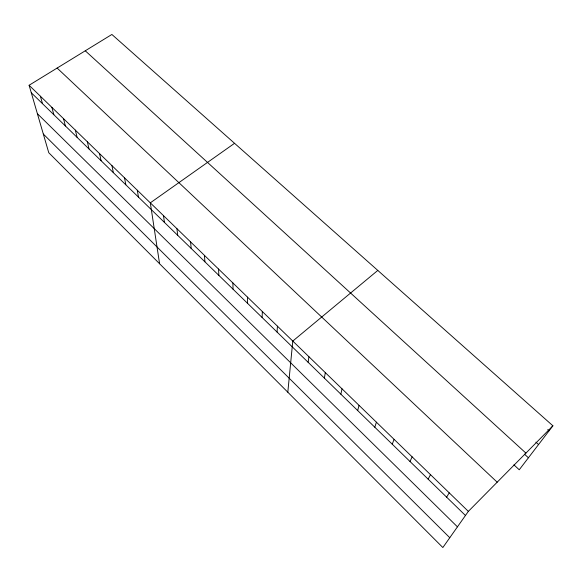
<?xml version="1.0" encoding="UTF-8"?>
<svg xmlns="http://www.w3.org/2000/svg" width="582" height="582" viewBox="0 0 582 582"><rect width="100%" height="100%" fill="white"/><g stroke="black" fill="none" stroke-linecap="round" stroke-linejoin="round"><path stroke-width="0.87" d="M247.459 303.237L247.488 297.118M262.133 317.517L262.329 311.516M277.054 332.046L277.425 326.16M287.814 392.217L292.79 341.067L377.798 270.419M308.147 362.324L308.904 356.701M324.356 378.104L325.316 372.618M340.856 394.174L342.034 388.834M357.668 410.536L359.058 405.356M374.793 427.21L376.416 422.19M392.239 444.197L394.101 439.345M410.019 461.511L412.121 456.834M428.141 479.161L430.498 474.657M446.62 497.144L449.239 492.838M552.9 425.798L468.35 511.382L442.851 547.538L48.764 152.717L29.1 85.263L111.882 34.462L552.9 425.798L519.239 469.776L513.913 464.851M234.546 143.31L150.309 202.842L159.584 263.748M547.757 429.581L549.095 430.775M535.884 442.145L538.546 444.553M85.263 50.794L525.917 453.109M524.433 454.135L528.42 457.779M57.131 68.065L497.188 482.194M29.1 85.263L468.35 511.382M31.283 92.756L465.454 515.485M37.386 113.686L457.445 526.848M43.323 134.042L449.777 537.717M40.398 96.226L42.486 103.661M51.871 107.357L53.857 114.727M63.518 118.655L65.395 125.967M75.34 130.128L77.115 137.374M87.351 141.775L89.01 148.956M99.551 153.604L101.093 160.719M111.94 165.623L113.359 172.665M124.526 177.837L125.821 184.8M137.316 190.241L138.48 197.123M163.513 215.653L164.408 222.375M176.935 228.675L177.692 235.303M190.576 241.908L191.187 248.449M204.449 255.367L204.908 261.805M218.556 269.051L218.861 275.388M232.895 282.968L233.04 289.196"/></g></svg>
